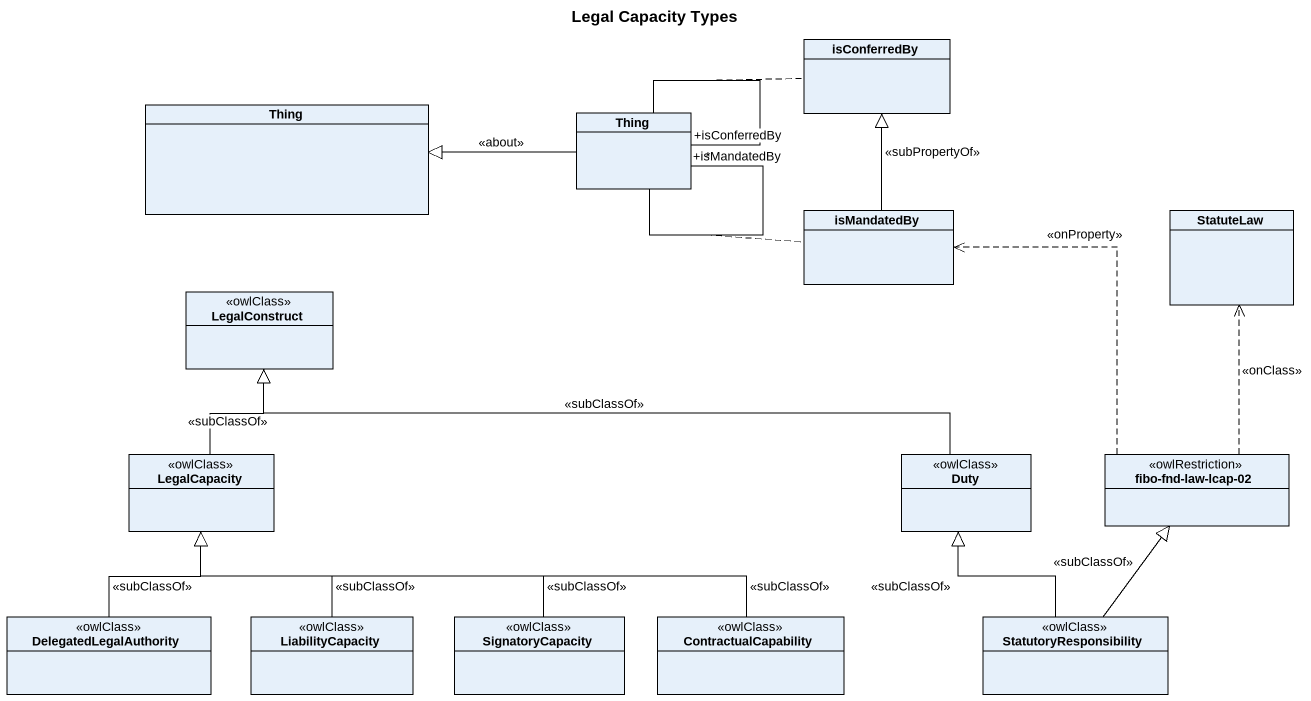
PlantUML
@startuml
title Legal Capacity Types
hide circle
hide empty members
class isConferredBy
class Thing
class "Thing" as Thing_2
class isMandatedBy
class StatuteLaw
class LegalConstruct <<owlClass>>
class LegalCapacity <<owlClass>>
class Duty <<owlClass>>
class "fibo-fnd-law-lcap-02" as fibo_fnd_law_lcap_02 <<owlRestriction>>
class DelegatedLegalAuthority <<owlClass>>
class LiabilityCapacity <<owlClass>>
class SignatoryCapacity <<owlClass>>
class ContractualCapability <<owlClass>>
class StatutoryResponsibility <<owlClass>>
Thing_2 -left-|> Thing : <<about>>
Thing_2 -- "+isConferredBy\n*" Thing_2
(Thing_2, Thing_2) .. isConferredBy
Thing_2 -- "+isMandatedBy" Thing_2
(Thing_2, Thing_2) .. isMandatedBy
isMandatedBy -up-|> isConferredBy : <<subPropertyOf>>
LegalCapacity -up-|> LegalConstruct : <<subClassOf>>
Duty -left-|> LegalConstruct : <<subClassOf>>
fibo_fnd_law_lcap_02 .up.> isMandatedBy : <<onProperty>>
fibo_fnd_law_lcap_02 .up.> StatuteLaw : <<onClass>>
DelegatedLegalAuthority -up-|> LegalCapacity : <<subClassOf>>
LiabilityCapacity -up-|> LegalCapacity : <<subClassOf>>
SignatoryCapacity -left-|> LegalCapacity : <<subClassOf>>
ContractualCapability -left-|> LegalCapacity : <<subClassOf>>
StatutoryResponsibility -up-|> Duty : <<subClassOf>>
StatutoryResponsibility -up-|> fibo_fnd_law_lcap_02 : <<subClassOf>>
@enduml
